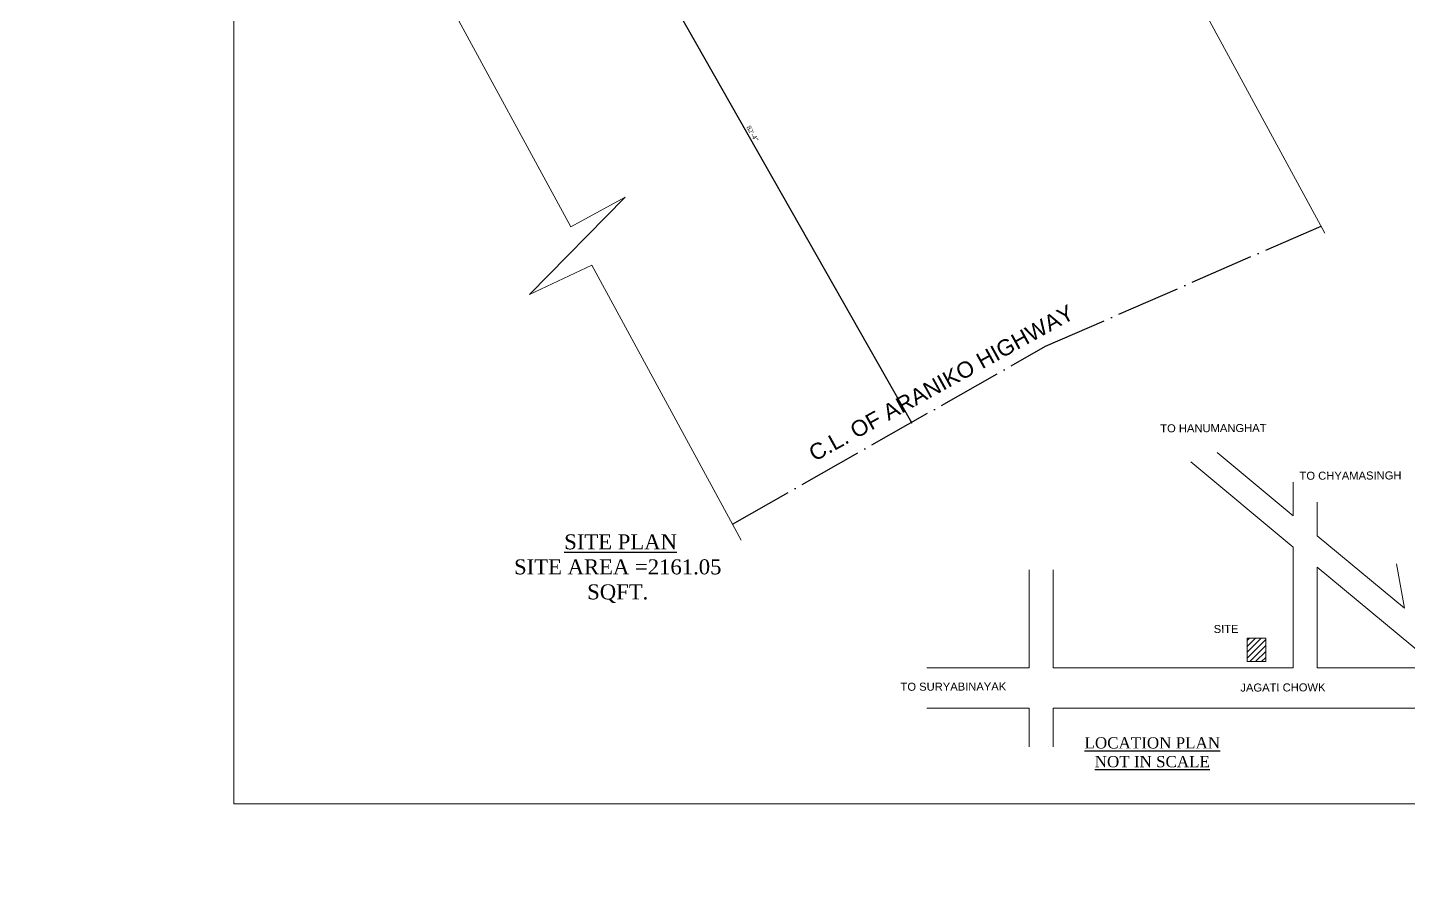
# Model space of a CAD drawing. Header units: inches. Extents: x 6873 to 34015, y -4010 to 8204.
# Drawn here: x 13393 to 15462, y 1971 to 3269 of the extents above; entities that cross this region are included whole.
import ezdxf

# ---------------------------------------------------------------- set-up
doc = ezdxf.new("R2010")
doc.units = ezdxf.units.IN
doc.header["$LTSCALE"] = 5
doc.header["$MEASUREMENT"] = 0
doc.linetypes.add('ACAD_ISO04W100', pattern=[30, 24, -3, 0, -3])
for name, color, linetype, lineweight in [('A-WALL', 7, 'Continuous', 9), ('Dimension', 7, 'Continuous', 18), ('ele1', 21, 'Continuous', 20)]:
    doc.layers.add(name, color=color, linetype=linetype, lineweight=lineweight)
for name, color, linetype in [('column', 4, 'Continuous'), ('TEXT', 6, 'Continuous'), ('WALL', 7, 'Continuous')]:
    doc.layers.add(name, color=color, linetype=linetype)
doc.layers.add('dim line', color=7, linetype='Continuous', lineweight=15, true_color=0xfab2b2)
doc.styles.add('DIMTEXT', font='arial.ttf', dxfattribs={"height": 8})
doc.styles.add('ordinary', font='times.ttf')
doc.dimstyles.new('Copy of 96', dxfattribs={"dimtxt": 7, "dimasz": 4, "dimexe": 0.5, "dimexo": 0.5, "dimgap": 3, "dimtad": 1, "dimdec": 1, "dimzin": 11, "dimdsep": 46, "dimlunit": 4, "dimtxsty": 'ordinary', "dimblk": 'OBLIQUE', "dimcen": 0.09, "dimse1": 1, "dimse2": 1, "dimclrt": 6, "dimazin": 0, "dimtfac": 1, "dimtdec": 1, "dimtix": 1, "dimtmove": 2, "dimatfit": 3, "dimldrblk": 'leader', "dimfxl": 0.5, "dimfxlon": 1, "dimtolj": 1, "dimtzin": 0, "dimarcsym": 0})

# ---------------------------------------------------------------- blocks, each defined once
blk = doc.blocks.new('oblique')
at = {"color": 0, "lineweight": -2}
blk.add_line((0.25, 0.25), (-0.25, -0.25), dxfattribs=at)
at = {"layer": 'dim line', "lineweight": 9}
for p, q in [((-0.4375, 0), (0.4375, 0)), ((0, 0.4375), (0, -0.4375))]:
    blk.add_line(p, q, dxfattribs=at)
blk = doc.blocks.new('*D292')
at = {"layer": 'A-WALL', "color": 0, "lineweight": -2, "ltscale": 50, "transparency": 16777216}
blk.add_line((14229.6, 3536.4), (14717.4, 2677.2), dxfattribs=at)
at = {"layer": 'Defpoints', "color": 0, "ltscale": 50, "transparency": 16777216}
for p in [(14226.5, 3534.6), (14714.3, 2675.4), (14717.4, 2677.2)]:
    blk.add_point(p, dxfattribs=at)
at = {"layer": 'A-WALL', "color": 0, "lineweight": -2, "ltscale": 50, "transparency": 16777216, "xscale": 4, "yscale": 4, "zscale": 4}
for p, rotation in [((14229.6, 3536.4), 119.5885145057325), ((14717.4, 2677.2), 299.5885145057325)]:
    blk.add_blockref('oblique', p, dxfattribs=dict(at, rotation=rotation))
at = {"layer": 'A-WALL', "color": 6, "ltscale": 50, "transparency": 16777216, "insert": (14479.2, 3110), "char_height": 7, "attachment_point": 5, "rotation": 299.5885, "style": 'ordinary'}
blk.add_mtext('\\A1;82\'-4"', dxfattribs=at)
blk = doc.blocks.new('_OBLIQUE')
at = {"color": 0, "linetype": 'ByBlock'}
blk.add_line((-0.5, -0.5), (0.5, 0.5), dxfattribs=at)
blk = doc.blocks.new('leader')
at = {"layer": 'Dimension'}
for p, q in [((-4.42, 0), (4.42, 0)), ((0, -4.33), (0, 4.33))]:
    blk.add_line(p, q, dxfattribs=at)
blk = doc.blocks.new('*D297')
at = {"layer": 'A-WALL', "color": 0, "lineweight": -2, "ltscale": 50, "transparency": 16777216}
blk.add_line((9737.6, 1324.5), (9837.1, 1152.6), dxfattribs=at)
at = {"layer": 'Defpoints', "color": 0, "ltscale": 50, "transparency": 16777216}
for p in [(14304.7, 3967.7), (9835.3, 1151.6), (9837.1, 1152.6)]:
    blk.add_point(p, dxfattribs=at)
at = {"layer": 'A-WALL', "color": 0, "lineweight": -2, "ltscale": 50, "transparency": 16777216, "xscale": 4, "yscale": 4, "zscale": 4}
for p, rotation in [((9737.6, 1324.5), 120.0600944710371), ((9837.1, 1152.6), 300.0600944710371)]:
    blk.add_blockref('oblique', p, dxfattribs=dict(at, rotation=rotation))
at = {"layer": 'A-WALL', "color": 6, "ltscale": 50, "transparency": 16777216, "insert": (9793, 1241.8), "char_height": 7, "attachment_point": 5, "rotation": 300.0601, "style": 'ordinary'}
blk.add_mtext('\\A1;16\'-7"', dxfattribs=at)

msp = doc.modelspace()

# ---------------------------------------------------------------- hatches: boundary and pattern name
at = {"layer": 'WALL', "linetype": 'ByBlock', "ltscale": 5, "true_color": 0xf8991e}
h = msp.add_hatch(dxfattribs=at)
h.set_pattern_fill('ANSI31', color=30, scale=50)
h.set_pattern_definition([(45, (2589.028, 6344.4205), (-4.4194174, 4.4194174), [])])
h.paths.add_polyline_path([(15220.65, 2318.77), (15248.49, 2318.77), (15248.49, 2353.7), (15220.65, 2353.7)])

# ---------------------------------------------------------------- linework, layer by layer
at = {"color": 1, "linetype": 'ACAD_ISO04W100', "ltscale": 0.8}
for p, q in [((14918.25, 2791.21), (15331.43, 2971.43)), ((14449, 2524.76), (14918.25, 2791.21))]:
    msp.add_line(p, q, dxfattribs=at)
at = {"layer": 'A-WALL', "ltscale": 5}
for p, q in [((13977.33, 3393.1), (14206.9, 2970.46)), ((15113.26, 3373.07), (15337.15, 2960.88)), ((14144.69, 2868.83), (14288.49, 3014.78)), ((14288.49, 3014.78), (14206.9, 2970.46)), ((14238.24, 2912.78), (14144.69, 2868.83)), ((14238.24, 2912.78), (14462.13, 2500.58)), ((15289.83, 2537.11), (15175.62, 2632.07)), ((15289.83, 2490.29), (15136.17, 2618.05)), ((15289.83, 2537.11), (15289.83, 2587.6)), ((15325.83, 2507.17), (15325.83, 2557.67)), ((15456.47, 2398.54), (15325.83, 2507.17)), ((15289.83, 2309.05), (15289.83, 2490.29)), ((15456.47, 2398.54), (15444.6, 2465.14)), ((14893.76, 2309.05), (14893.76, 2456.05)), ((14929.76, 2309.05), (14929.76, 2456.05)), ((15325.83, 2309.05), (15325.83, 2460.35)), ((15507.79, 2309.05), (15325.83, 2460.35)), ((14893.76, 2309.05), (14740.47, 2309.05)), ((14929.76, 2309.05), (15289.83, 2309.05)), ((15325.83, 2309.05), (15507.79, 2309.05)), ((14740.47, 2249.05), (14893.76, 2249.05)), ((14893.76, 2190.83), (14893.76, 2249.05)), ((14929.76, 2249.05), (15619.86, 2249.05)), ((14929.76, 2190.83), (14929.76, 2249.05))]:
    msp.add_line(p, q, dxfattribs=at)
msp.add_lwpolyline([(15220.65, 2353.7), (15248.49, 2353.7), (15248.49, 2318.77), (15220.65, 2318.77)], close=True, dxfattribs=at)
msp.add_circle((15105.47, 278.39), 4288.21, dxfattribs=at)
at = {"layer": 'ele1'}
msp.add_lwpolyline([(13701.58, 4260.84), (16786.54, 4260.84), (16786.54, 2105.51), (13701.58, 2105.51)], close=True, dxfattribs=at)
msp.add_lwpolyline([(13701.58, 4260.84), (16786.54, 4260.84), (16786.54, 2105.51), (13701.58, 2105.51)], close=True, dxfattribs=at)

# ---------------------------------------------------------------- texts
at = {"layer": 'column', "color": 0, "attachment_point": 2, "style": 'DIMTEXT'}
for s, insert, char_height, width, rotation in [('C.L. OF ARANIKO HIGHWAY', (14756.35, 2747.01), 24, 549.9375, 28.89324), ('TO HANUMANGHAT', (15170, 2674.57), 12, 216.2725, 0.20566), ('TO CHYAMASINGH', (15375.55, 2603.42), 12, 216.2725, 0.20566), ('SITE', (15189.09, 2373.58), 12, 216.2725, 0.20566), ('TO SURYABINAYAK', (14780.25, 2287.15), 12, 216.2725, 0.20566), ('JAGATI CHOWK', (15274.28, 2285.85), 12, 216.2725, 0.20566)]:
    msp.add_mtext(s, dxfattribs=dict(at, insert=insert, char_height=char_height, width=width, rotation=rotation))
at = {"layer": 'TEXT', "attachment_point": 8, "rotation": 359.99961, "style": 'ordinary'}
for s, width, insert, char_height in [('{\\L SITE PLAN}\\PSITE AREA =2161.05 SQFT.', 316.3519, (14277.2, 2406.32), 22.5), ('{\\LLOCATION PLAN\\PNOT IN SCALE}', 232.087, (15078.52, 2160), 16.875)]:
    msp.add_mtext_dynamic_manual_height_columns(s, width=width, gutter_width=1720.72, heights=[0], dxfattribs=dict(at, insert=insert, char_height=char_height))

# ---------------------------------------------------------------- dimensions: what is measured, and where the dimension line sits
at = {"layer": 'A-WALL', "ltscale": 50}
dim = msp.add_linear_dim(base=(9837.06, 1152.62), p1=(14304.67, 3967.66), p2=(9835.32, 1151.61), angle=120.06009, dimstyle='Copy of 96', override={"dimdec": 0, "dimblk": 'oblique', "dimtdec": 0, "dimarcsym": 1}, dxfattribs=at)
dim.commit()
dim.dimension.update_dxf_attribs({"geometry": '*D297', "text_midpoint": (9793.02, 1241.84)})
dim = msp.add_aligned_dim(p1=(14226.47, 3534.57), p2=(14714.31, 2675.41), distance=3.61, dimstyle='Copy of 96', override={"dimdec": 0, "dimblk": 'oblique', "dimtdec": 0, "dimarcsym": 1}, dxfattribs=at)
dim.commit()
dim.dimension.update_dxf_attribs({"geometry": '*D292', "text_midpoint": (14479.23, 3110.01)})

doc.saveas('drawing.dxf')
